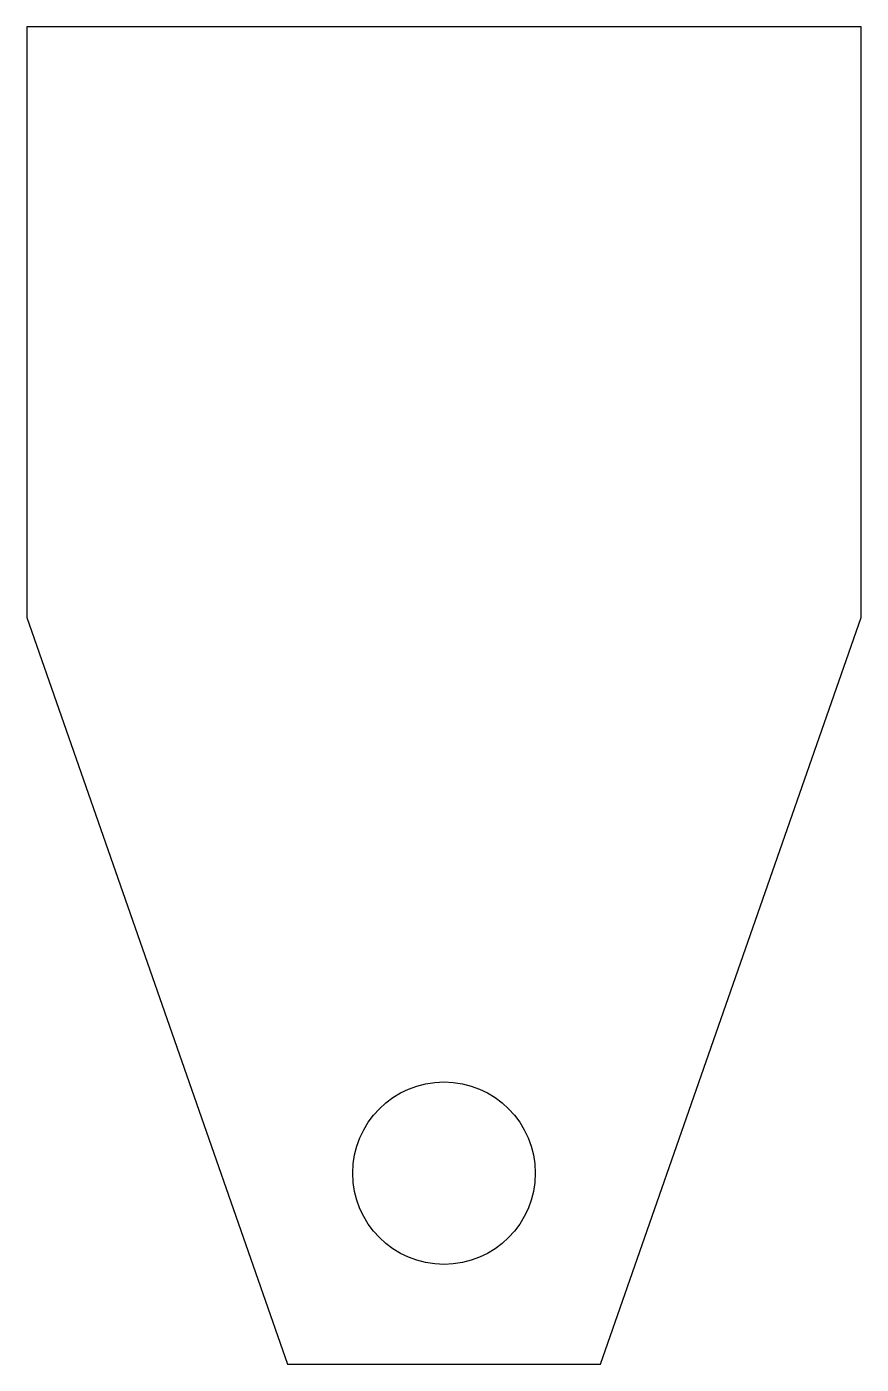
# Model space of a CAD drawing. Header units: inches. Extents: x 0 to 6, y 0 to 9.62.
import ezdxf

# ---------------------------------------------------------------- set-up
doc = ezdxf.new("R2010")
doc.units = ezdxf.units.IN
doc.header["$MEASUREMENT"] = 0
doc.layers.add('CUT', color=7, linetype='Continuous')

msp = doc.modelspace()

# ---------------------------------------------------------------- linework, layer by layer
at = {"layer": 'CUT'}
for p, q in [((0, 9.625), (0, 5.375)), ((6, 9.625), (0, 9.625)), ((6, 5.375), (6, 9.625)), ((0, 5.375), (1.875, 0)), ((4.125, 0), (6, 5.375)), ((1.875, 0), (4.125, 0))]:
    msp.add_line(p, q, dxfattribs=at)
msp.add_circle((3, 1.375), 0.6562, dxfattribs=at)

doc.saveas('drawing.dxf')
